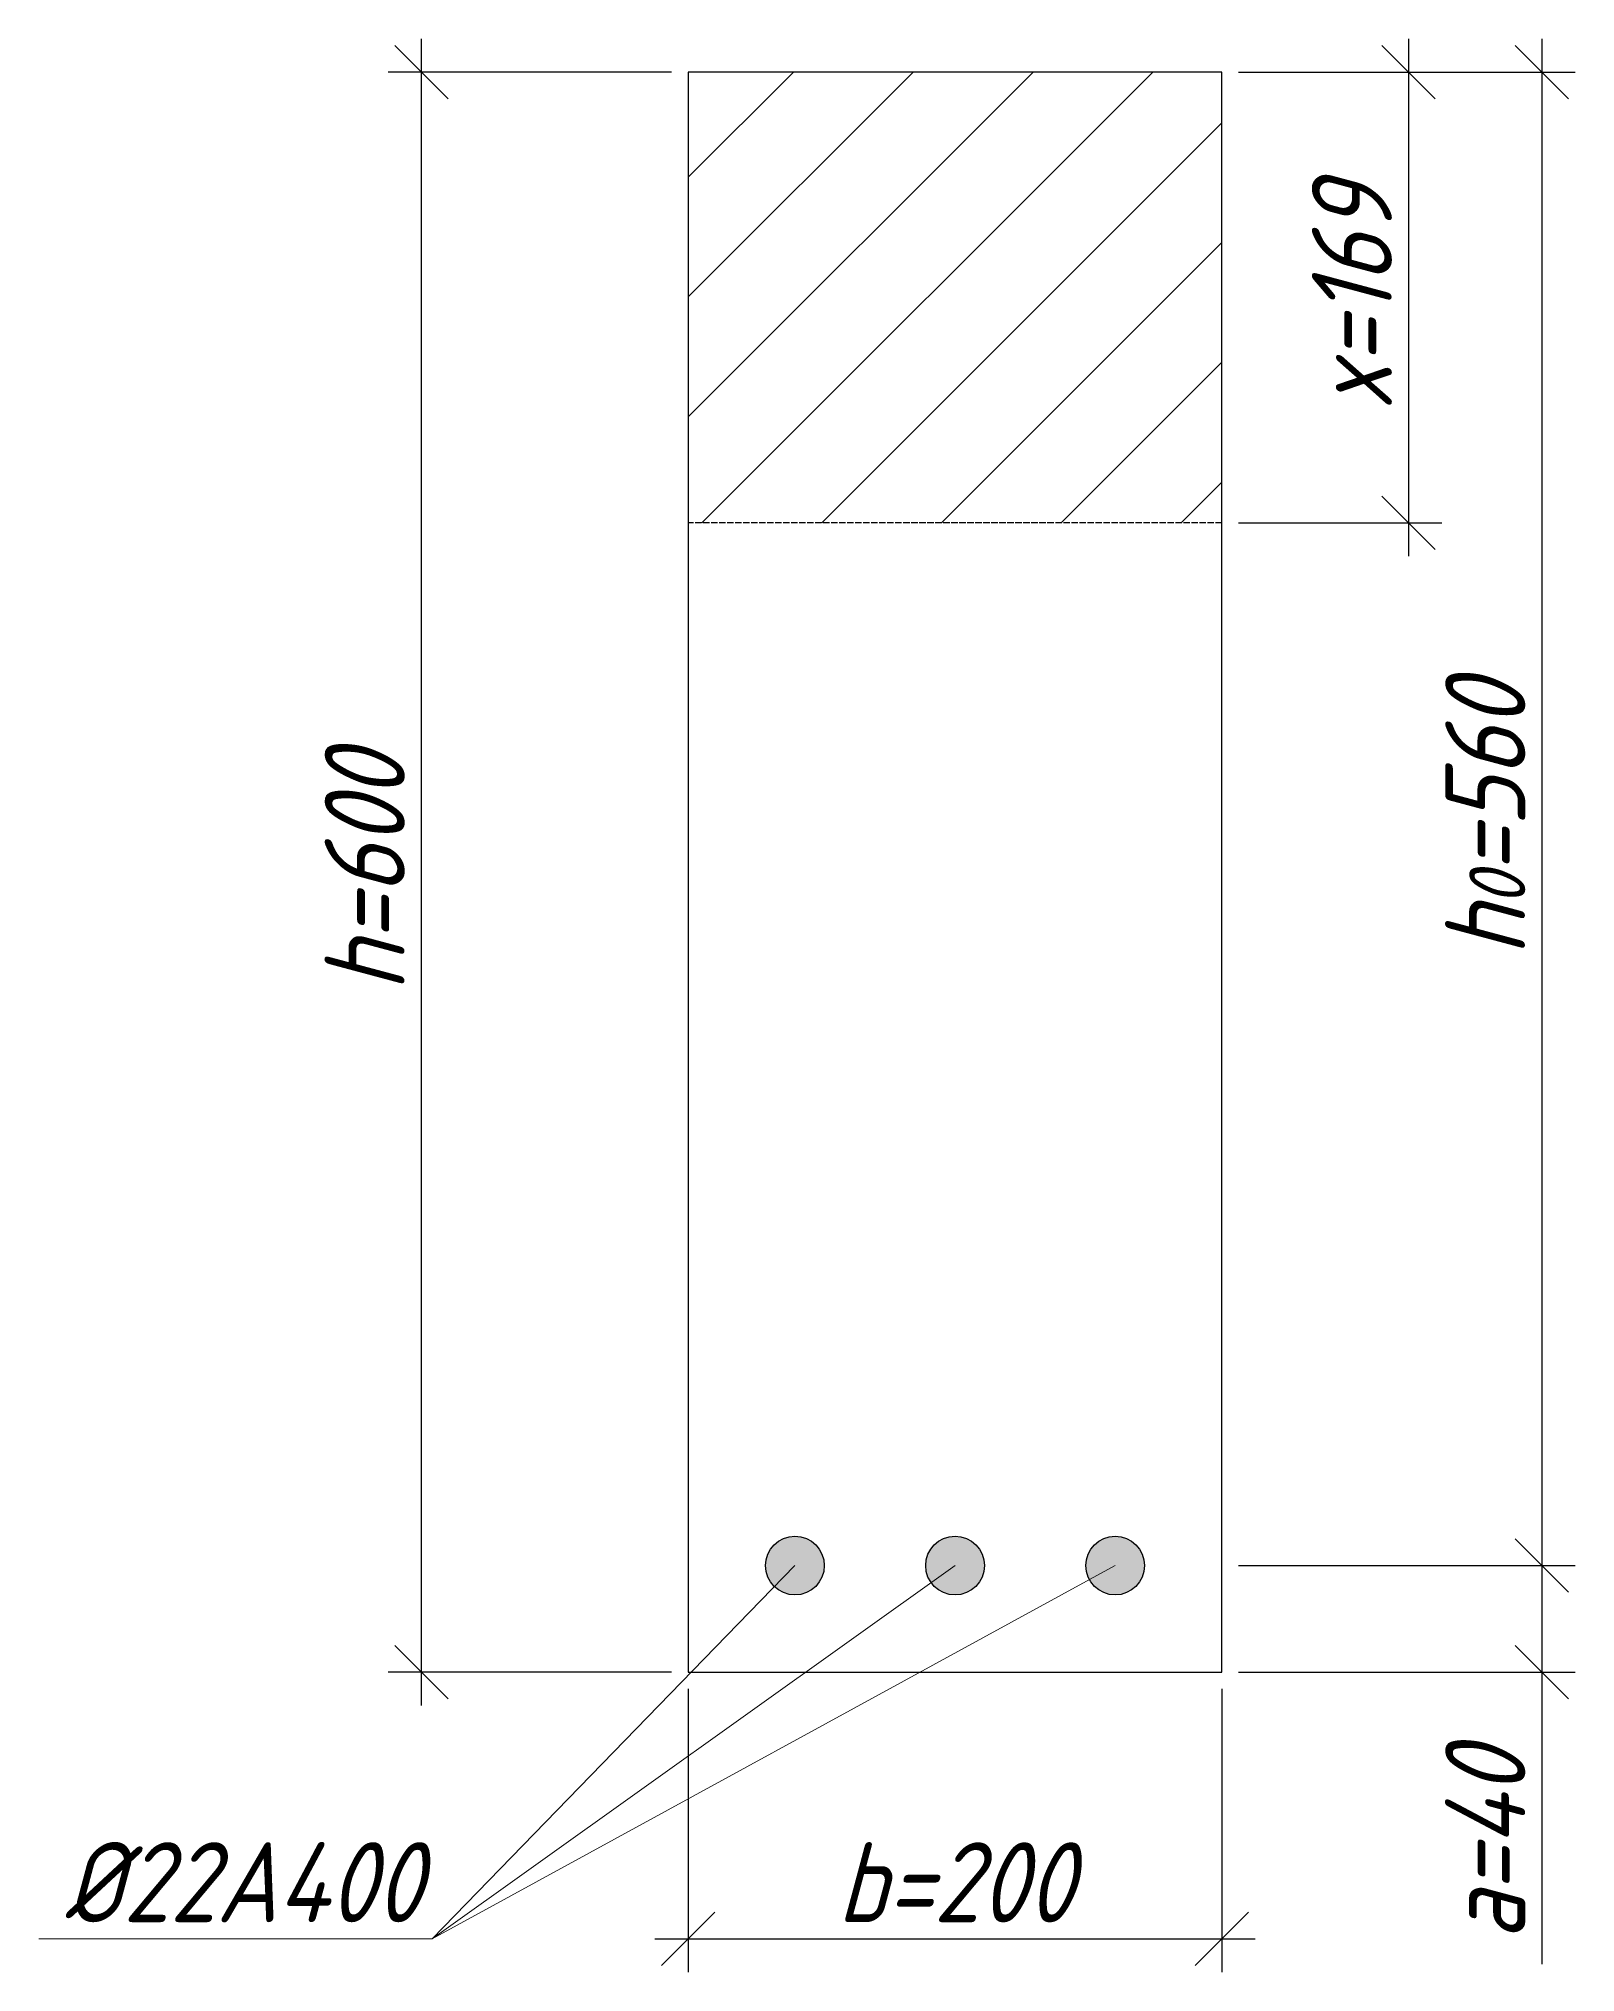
# Model space of a CAD drawing. Header units: millimetres. Extents: x -180 to 58926, y -10791 to 13515.
# Drawn here: x 954 to 1530, y 120 to 845 of the extents above; entities that cross this region are included whole.
import ezdxf

# ---------------------------------------------------------------- set-up
doc = ezdxf.new("R2010")
doc.units = ezdxf.units.MM
doc.linetypes.add('ACAD_ISO02W100', pattern=[15, 12, -3])
for name, color, linetype, lineweight in [('basic', 95, 'Continuous', 30), ('hatch', 117, 'ACAD_ISO02W100', 25), ('hatching', 225, 'Continuous', 20), ('size', 45, 'Continuous', 20), ('text', 13, 'Continuous', 20), ('thin', 153, 'Continuous', 18)]:
    doc.layers.add(name, color=color, linetype=linetype, lineweight=lineweight)
doc.styles.add('Structures', font='isocpeur.ttf', dxfattribs={"width": 0.85, "oblique": 15})
doc.dimstyles.new('Structures', dxfattribs={"dimtxt": 3, "dimasz": 2, "dimexe": 1.25, "dimexo": 0.625, "dimtad": 1, "dimtxsty": 'Structures', "dimblk": 'OBLIQUE', "dimcen": 2.5, "dimdle": 1.25, "dimadec": 0, "dimazin": 0, "dimtfac": 1, "dimtmove": 0, "dimatfit": 3, "dimfxl": 1, "dimarcsym": 0})

# ---------------------------------------------------------------- blocks, each defined once
blk = doc.blocks.new('_Oblique')
at = {"color": 0, "linetype": 'ByBlock', "lineweight": -2}
blk.add_line((-0.5, -0.5), (0.5, 0.5), dxfattribs=at)
blk = doc.blocks.new('*D29')
at = {"layer": 'Defpoints', "color": 0, "transparency": 16777216}
for p in [(1197.55, 232.87), (1397.55, 232.87), (1397.55, 132.87)]:
    blk.add_point(p, dxfattribs=at)
at = {"layer": 'size', "color": 0, "lineweight": -2, "transparency": 16777216}
for p, q in [((1197.55, 226.62), (1197.55, 120.37)), ((1397.55, 226.62), (1397.55, 120.37)), ((1185.05, 132.87), (1410.05, 132.87))]:
    blk.add_line(p, q, dxfattribs=at)
at = {"layer": 'size', "color": 0, "lineweight": -2, "transparency": 16777216, "xscale": 20, "yscale": 20, "zscale": 20, "rotation": 180}
blk.add_blockref('_Oblique', (1197.55, 132.87), dxfattribs=at)
at = {"layer": 'size', "color": 0, "lineweight": -2, "transparency": 16777216, "xscale": 20, "yscale": 20, "zscale": 20}
blk.add_blockref('_Oblique', (1397.55, 132.87), dxfattribs=at)
at = {"layer": 'size', "color": 0, "transparency": 16777216, "insert": (1297.55, 154.12), "char_height": 30, "attachment_point": 5, "style": 'Structures'}
blk.add_mtext('b=200', dxfattribs=at)
blk = doc.blocks.new('*D30')
at = {"layer": 'Defpoints', "color": 0, "transparency": 16777216}
for p in [(1097.55, 832.87), (1197.55, 832.87), (1197.55, 232.87)]:
    blk.add_point(p, dxfattribs=at)
at = {"layer": 'size', "color": 0, "lineweight": -2, "transparency": 16777216}
for p, q in [((1097.55, 220.37), (1097.55, 845.37)), ((1191.3, 832.87), (1085.05, 832.87)), ((1191.3, 232.87), (1085.05, 232.87))]:
    blk.add_line(p, q, dxfattribs=at)
at = {"layer": 'size', "color": 0, "lineweight": -2, "transparency": 16777216, "xscale": 20, "yscale": 20, "zscale": 20}
for p, rotation in [((1097.55, 832.87), 90), ((1097.55, 232.87), 270)]:
    blk.add_blockref('_Oblique', p, dxfattribs=dict(at, rotation=rotation))
at = {"layer": 'size', "color": 0, "transparency": 16777216, "insert": (1076.3, 532.87), "char_height": 30, "attachment_point": 5, "rotation": 90, "style": 'Structures'}
blk.add_mtext('h=600', dxfattribs=at)
blk = doc.blocks.new('*D31')
at = {"layer": 'Defpoints', "color": 0, "transparency": 16777216}
for p in [(1397.55, 832.87), (1397.55, 272.87), (1517.55, 272.87)]:
    blk.add_point(p, dxfattribs=at)
at = {"layer": 'size', "color": 0, "lineweight": -2, "transparency": 16777216}
for p, q in [((1517.55, 845.37), (1517.55, 260.37)), ((1403.8, 832.87), (1530.05, 832.87)), ((1403.8, 272.87), (1530.05, 272.87))]:
    blk.add_line(p, q, dxfattribs=at)
at = {"layer": 'size', "color": 0, "lineweight": -2, "transparency": 16777216, "xscale": 20, "yscale": 20, "zscale": 20}
for p, rotation in [((1517.55, 832.87), 90), ((1517.55, 272.87), 270)]:
    blk.add_blockref('_Oblique', p, dxfattribs=dict(at, rotation=rotation))
at = {"layer": 'size', "color": 0, "transparency": 16777216, "insert": (1496.3, 552.87), "char_height": 30, "attachment_point": 5, "rotation": 90, "style": 'Structures'}
blk.add_mtext('h{\\H0.7x;\\S^ 0;}=560', dxfattribs=at)
blk = doc.blocks.new('*D32')
at = {"layer": 'Defpoints', "color": 0, "transparency": 16777216}
for p in [(1397.55, 272.87), (1397.55, 232.87), (1517.55, 232.87)]:
    blk.add_point(p, dxfattribs=at)
at = {"layer": 'size', "color": 0, "lineweight": -2, "transparency": 16777216}
for p, q in [((1517.55, 285.37), (1517.55, 232.87)), ((1403.8, 272.87), (1530.05, 272.87)), ((1403.8, 232.87), (1530.05, 232.87)), ((1517.55, 232.87), (1517.55, 123.48))]:
    blk.add_line(p, q, dxfattribs=at)
at = {"layer": 'size', "color": 0, "lineweight": -2, "transparency": 16777216, "xscale": 20, "yscale": 20, "zscale": 20}
for p, rotation in [((1517.55, 272.87), 90), ((1517.55, 232.87), 270)]:
    blk.add_blockref('_Oblique', p, dxfattribs=dict(at, rotation=rotation))
at = {"layer": 'size', "color": 0, "transparency": 16777216, "insert": (1496.3, 168.18), "char_height": 30, "attachment_point": 5, "rotation": 90, "style": 'Structures'}
blk.add_mtext('a=40', dxfattribs=at)
blk = doc.blocks.new('*D42')
at = {"layer": 'Defpoints', "color": 0, "transparency": 16777216}
for p in [(1397.55, 832.87), (1397.55, 663.87), (1467.55, 663.87)]:
    blk.add_point(p, dxfattribs=at)
at = {"layer": 'size', "color": 0, "lineweight": -2, "transparency": 16777216}
for p, q in [((1467.55, 845.37), (1467.55, 651.37)), ((1403.8, 832.87), (1480.05, 832.87)), ((1403.8, 663.87), (1480.05, 663.87))]:
    blk.add_line(p, q, dxfattribs=at)
at = {"layer": 'size', "color": 0, "lineweight": -2, "transparency": 16777216, "xscale": 20, "yscale": 20, "zscale": 20}
for p, rotation in [((1467.55, 832.87), 90), ((1467.55, 663.87), 270)]:
    blk.add_blockref('_Oblique', p, dxfattribs=dict(at, rotation=rotation))
at = {"layer": 'size', "color": 0, "transparency": 16777216, "insert": (1446.3, 748.37), "char_height": 30, "attachment_point": 5, "rotation": 90, "style": 'Structures'}
blk.add_mtext('x=169', dxfattribs=at)

msp = doc.modelspace()

# ---------------------------------------------------------------- hatches: boundary and pattern name
at = {"layer": 'basic'}
h = msp.add_hatch(color=256, dxfattribs=at)
h.dxf.hatch_style = 1
h.paths.add_polyline_path([(1226.554, 272.871, 1), (1248.554, 272.871, 1)])
h.paths.add_polyline_path([(1308.554, 272.871, 1), (1286.554, 272.871, 1)])
h.paths.add_polyline_path([(1368.554, 272.871, 1), (1346.554, 272.871, 1)])
at = {"layer": 'hatching'}
h = msp.add_hatch(dxfattribs=at)
h.set_pattern_fill('ANSI31', color=256, scale=10)
h.paths.add_polyline_path([(1397.554, 832.871), (1197.554, 832.871), (1197.554, 663.871), (1397.554, 663.871)])

# ---------------------------------------------------------------- linework, layer by layer
at = {"layer": 'basic'}
for p, q in [((1397.554, 832.871), (1197.554, 832.871)), ((1197.554, 832.871), (1197.554, 232.871)), ((1397.554, 232.871), (1397.554, 832.871)), ((1197.554, 232.871), (1397.554, 232.871))]:
    msp.add_line(p, q, dxfattribs=at)
for centre in [(1237.554, 272.871), (1297.554, 272.871), (1357.554, 272.871)]:
    msp.add_circle(centre, 11, dxfattribs=at)
at = {"layer": 'hatch', "ltscale": 0.2}
msp.add_line((1397.554, 663.871), (1197.554, 663.871), dxfattribs=at)
at = {"layer": 'thin'}
for p, q in [((1237.554, 272.871), (1101.525, 132.871)), ((1101.525, 132.871), (1297.554, 272.871)), ((1101.525, 132.871), (1357.554, 272.871)), ((1101.525, 132.871), (954.09, 132.871))]:
    msp.add_line(p, q, dxfattribs=at)

# ---------------------------------------------------------------- texts
at = {"layer": 'text', "insert": (1030.593, 154.134), "char_height": 30, "width": 137.52879, "attachment_point": 5, "style": 'Structures'}
msp.add_mtext('%%C22A400', dxfattribs=at)

# ---------------------------------------------------------------- dimensions: what is measured, and where the dimension line sits
at = {"layer": 'size'}
for base, p1, p2, text, picture, middle in [((1097.554, 832.871), (1197.554, 232.871), (1197.554, 832.871), 'h=<>', '*D30', (1076.304, 532.871)), ((1517.554, 272.871), (1397.554, 832.871), (1397.554, 272.871), 'h{\\H0.7x;\\S^ 0;}=<>', '*D31', (1496.304, 552.871)), ((1467.554, 663.871), (1397.554, 832.871), (1397.554, 663.871), 'x=<>', '*D42', (1446.304, 748.371)), ((1517.554, 232.871), (1397.554, 272.871), (1397.554, 232.871), 'a=<>', '*D32', (1496.304, 168.177))]:
    dim = msp.add_linear_dim(base=base, p1=p1, p2=p2, angle=90, text=text, dimstyle='Structures', dxfattribs=at)
    dim.commit()
    dim.dimension.update_dxf_attribs({"geometry": picture, "text_midpoint": middle})
dim = msp.add_linear_dim(base=(1397.554, 132.871), p1=(1197.554, 232.871), p2=(1397.554, 232.871), text='b=<>', dimstyle='Structures', dxfattribs=at)
dim.commit()
dim.dimension.update_dxf_attribs({"geometry": '*D29', "text_midpoint": (1297.554, 154.121)})

doc.saveas('drawing.dxf')
